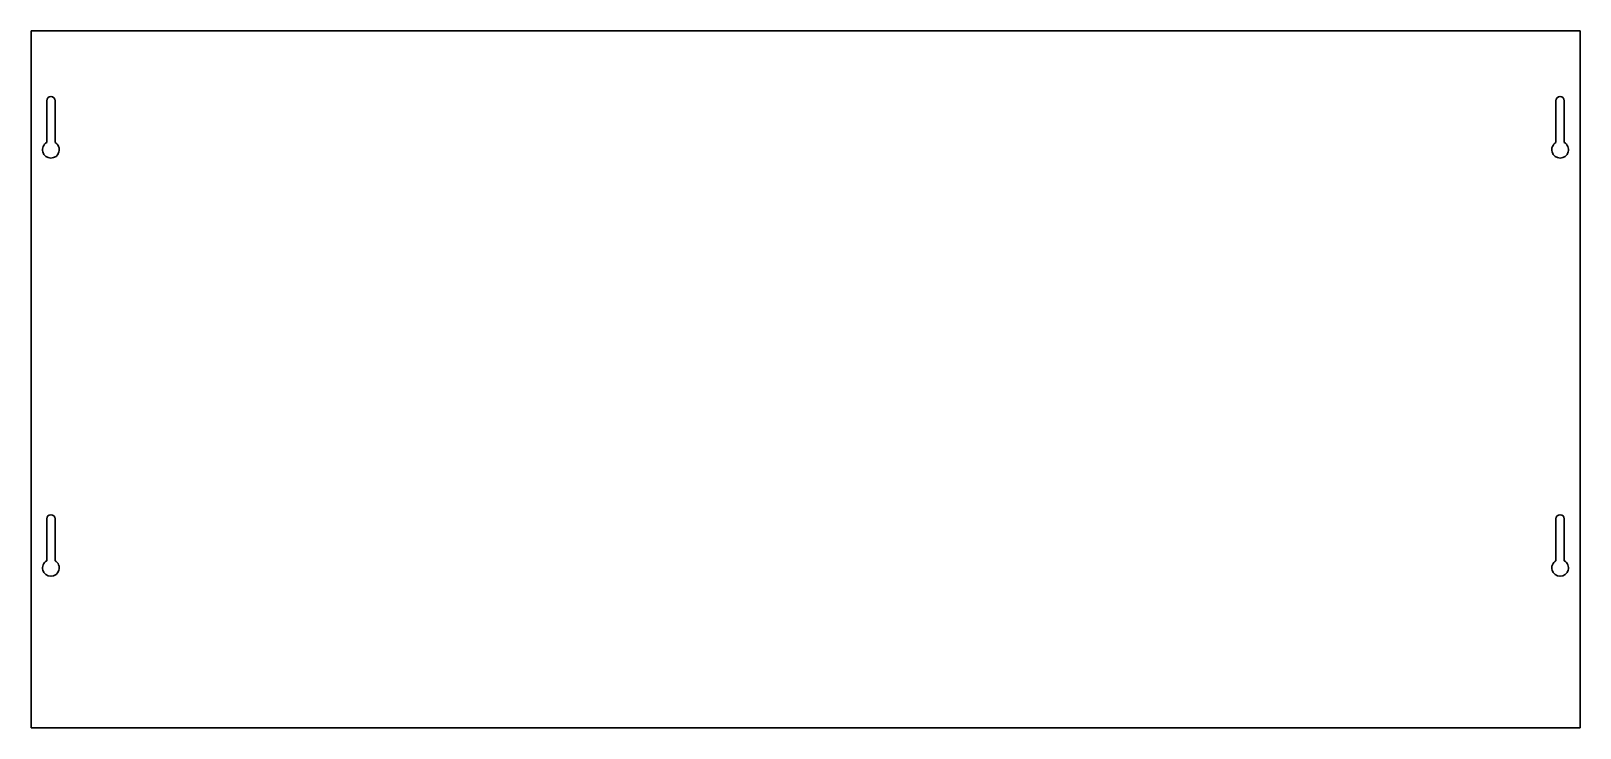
# Model space of a CAD drawing. Header units: millimetres. Extents: x -463 to 650, y -108 to 392.
import ezdxf

# ---------------------------------------------------------------- set-up
doc = ezdxf.new("R2010")
doc.units = ezdxf.units.MM
doc.linetypes.add('K5LT_BASIC', pattern=[0])
doc.layers.add('Системный слой', color=7, linetype='Continuous')

msp = doc.modelspace()

# ---------------------------------------------------------------- linework, layer by layer
at = {"layer": 'Системный слой', "color": 150, "linetype": 'K5LT_BASIC', "lineweight": 30}
for p, q in [((-462.5, 391.6), (-433.9, 391.6)), ((-462.5, -108.4), (-462.5, 391.6)), ((-433.9, 391.6), (-431.1, 391.6)), ((-431.1, 391.6), (-117.9, 391.6)), ((-117.9, 391.6), (-115.1, 391.6)), ((-115.1, 391.6), (302.1, 391.6)), ((302.1, 391.6), (305, 391.6)), ((305, 391.6), (618.2, 391.6)), ((618.2, 391.6), (621, 391.6)), ((621, 391.6), (649.6, 391.6)), ((649.6, -108.4), (649.6, 391.6)), ((-451.2, 311.6), (-451.2, 341.6)), ((-445.2, 341.6), (-445.2, 311.6)), ((632.3, 341.6), (632.3, 311.6)), ((638.3, 311.6), (638.3, 341.6)), ((-451.2, 11.6), (-451.2, 41.6)), ((-445.2, 41.6), (-445.2, 11.6)), ((632.3, 41.6), (632.3, 11.6)), ((638.3, 11.6), (638.3, 41.6)), ((-462.5, -108.4), (-433.9, -108.4)), ((-433.9, -108.4), (-431.1, -108.4)), ((-431.1, -108.4), (-117.9, -108.4)), ((-117.9, -108.4), (-115.1, -108.4)), ((-115.1, -108.4), (302.1, -108.4)), ((302.1, -108.4), (305, -108.4)), ((305, -108.4), (618.2, -108.4)), ((618.2, -108.4), (621, -108.4)), ((621, -108.4), (649.6, -108.4))]:
    msp.add_line(p, q, dxfattribs=at)
for centre, radius, start, end in [((-448.2, 341.6), 3, 0, 180), ((635.3, 341.6), 3, 0, 180), ((-448.2, 306.4), 6, 120, 60), ((635.3, 306.4), 6, 120, 60), ((-448.2, 41.6), 3, 0, 180), ((635.3, 41.6), 3, 0, 180), ((-448.2, 6.4), 6, 120, 60), ((635.3, 6.4), 6, 120, 60)]:
    msp.add_arc(centre, radius, start, end, dxfattribs=at)

doc.saveas('drawing.dxf')
